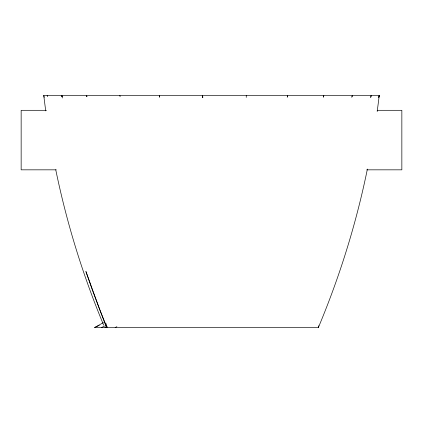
<?xml version="1.0" encoding="UTF-8"?>
<svg xmlns="http://www.w3.org/2000/svg" width="423" height="423" viewBox="0 0 423 423"><rect width="100%" height="100%" fill="white"/><g stroke="black" fill="none" stroke-linecap="round" stroke-linejoin="round"><path stroke-width="0.63" d="M159.439 96.745L159.45 95.424L159.661 97.39M246.228 97.406L246.292 95.424M202.4 97.401L202.564 95.424L202.881 97.38M287.513 96.74L287.645 95.424L287.228 97.359M377.2 111.529L379.267 95.424L43.733 95.424L45.716 110.884M323.595 96.73L323.812 95.424L323.309 97.343M367.386 169.078C356.298 223.349 339.764 276.494 318.345 327.576L94.62 327.576L103.445 322.559M352.042 96.714L352.322 95.424L351.772 97.327M370.754 97.348L371.235 95.424L370.67 97.322M318.345 327.576L318.847 325.662M115.162 327.576L116.88 326.683M104.962 327.576L107.225 326.44M101.483 327.576L104.581 326.038M94.62 327.576L99.305 325.308M46.498 110.308L21.15 110.308L21.15 169.835L56.248 169.835M377.152 110.308L401.85 110.308L401.85 169.835L366.752 169.835M103.683 325.187C82.776 275.056 66.681 222.916 55.741 169.713M47.138 95.424L47.566 96.666M62.012 96.719L61.742 95.424L62.155 96.682M86.953 96.682L86.551 95.424L86.837 96.714M43.733 95.424L44.251 97.338M105.835 323.13L106.987 327.576L99.532 309.065L85.906 271.481L92.484 290.363L106.496 327.576L106.025 325.662M61.742 95.424L62.393 97.983M119.878 95.424L120.1 96.724M202.564 95.424L202.643 97.406M379.267 95.424L378.765 97.338L379.267 95.424"/></g></svg>
